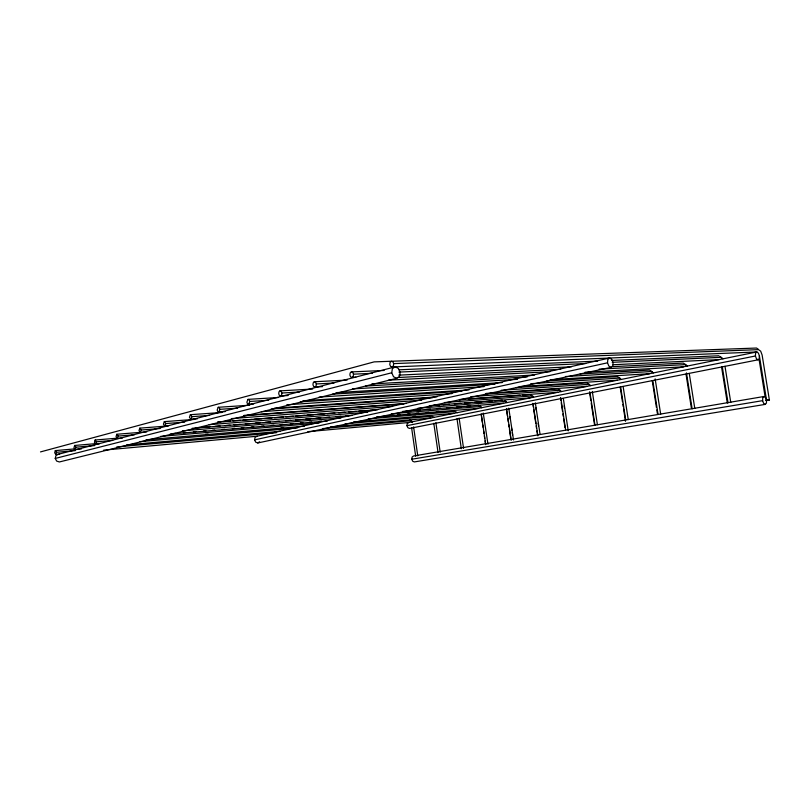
<?xml version="1.0" encoding="UTF-8"?>
<svg xmlns="http://www.w3.org/2000/svg" width="810" height="810" viewBox="0 0 810 810"><rect width="100%" height="100%" fill="white"/><g stroke="black" fill="none" stroke-linecap="round" stroke-linejoin="round"><path stroke-width="1.21" d="M307.841 431.659L408.655 422.526L756.773 351.975L758.352 353.059L759.375 355.803L766.543 400.241L766.422 403.086L765.217 404.392L414.345 461.923L412.705 461.244L411.784 459.229L412.108 457.053L413.485 456.01L763.951 396.505L765.521 397.528L766.543 400.241L769.5 399.856L765.693 400.444M765.217 404.392L763.638 403.38L762.615 400.656L762.747 397.801L763.951 396.505M759.375 355.803L759.243 358.597L758.038 359.822L756.449 358.739L755.416 355.985L755.558 353.18L756.773 351.975M55.313 450.603L56.447 452.304L55.809 454.471L54.675 452.77L55.313 450.603L75.431 448.831M74.662 445.459L75.846 447.201L75.168 449.439L73.983 447.687L74.662 445.459L94.8 443.738M95.124 440.012L96.38 441.804L95.661 444.103L94.405 442.321L95.124 440.012L117.794 438.139M116.812 434.251L118.139 436.084L117.359 438.463L116.043 436.63L116.812 434.251L139.472 432.429M139.826 428.136L141.223 430.009L140.393 432.469L138.996 430.596L139.826 428.136L166.252 426.09M164.298 421.625L165.777 423.549L164.896 426.1L163.407 424.167L164.298 421.625L194.562 419.388M190.37 414.69L191.94 416.664L190.988 419.307L189.418 417.332L190.37 414.69L221.93 412.472M218.204 407.288L219.257 407.734L219.874 409.323L218.852 412.067L217.799 411.612L217.181 410.032L218.204 407.288L249.763 405.202M611.024 367.345L608.847 366.079L607.52 362.819L607.834 359.478L609.596 358.03L611.773 359.316L613.089 362.556L612.785 365.877L611.024 367.345L257.782 442.959L255.697 442.169L254.573 439.87L255.049 437.43L256.861 436.266L609.596 358.03M247.981 399.37L249.105 399.826L249.774 401.456L248.66 404.311L247.536 403.856L246.878 402.216L247.981 399.37L278.235 397.507M279.926 390.876L281.121 391.331L281.829 393.022L281.627 394.956L280.635 395.989L279.43 395.533L278.731 393.842L278.934 391.918L279.926 390.876L312.711 389.033M314.26 381.743L315.556 382.209L316.305 383.96L316.082 385.965L315.009 387.048L313.723 386.583L312.964 384.841L313.197 382.836L314.26 381.743L347.125 380.082M351.287 371.901L352.684 372.367L353.484 374.179L353.231 376.265L352.077 377.409L350.679 376.933L349.88 375.131L350.133 373.046L351.287 371.901L384.132 370.464M393.7 363.599L393.417 365.786L392.151 366.981L390.653 366.505L389.792 364.632L390.066 362.455L391.321 361.25L392.83 361.726L393.7 363.599L758.474 349.636L760.681 351.165L762.119 355.003L769.348 399.836M758.038 359.822L409.506 428.429L407.865 427.71L406.944 425.675L407.268 423.529L408.655 422.526M396.778 378.3L393.559 376.772L391.736 372.772L392.394 368.661L395.128 366.859L398.338 368.408L400.14 372.387L399.502 376.478L396.778 378.3L59.383 461.963L56.649 461.072L55.232 458.44L55.951 455.605L58.401 454.238L395.128 366.859M257.782 442.959L259.585 441.794M40.5 451.909L374.159 361.878L756.54 348.037L758.433 349.353M55.232 458.44L391.736 372.772M254.573 439.87L607.52 362.819M406.944 425.675L755.416 355.985M765.541 400.434L766.543 400.241M411.784 459.229L762.615 400.656M55.809 454.471L59.586 454.126M103.69 450.137L257.438 436.215M75.168 449.439L81.456 448.882M126.704 444.882L280.037 431.345M330.318 426.91L430.859 418.031M56.447 452.304L75.3 450.623M116.782 446.928L276.433 432.702M322.937 428.561L409.678 420.825L411.966 421.848M75.846 447.201L94.719 445.561M140.019 441.632L297.29 427.974M345.111 423.822L431.922 416.289L434.221 417.332M205.558 434.261L208.079 434.038M281.08 427.801L283.591 427.579M413.232 416.492L415.753 416.269M95.661 444.103L99.427 443.779M145.952 439.789L304.398 426.181M353.443 421.969L454.035 413.333M173.198 433.532L175.719 433.33M183.273 432.702L185.794 432.489M193.347 431.862L195.868 431.649M203.421 431.021L205.942 430.819M212.24 430.292L214.751 430.08M222.315 429.462L224.826 429.249M232.389 428.622L234.9 428.409M241.198 427.893L243.719 427.68M251.272 427.052L253.793 426.84M261.346 426.212L263.868 426.009M271.421 425.382L273.942 425.169M280.24 424.653L282.751 424.44M290.314 423.812L292.825 423.6M300.389 422.972L302.899 422.769M309.197 422.243L311.718 422.03M319.272 421.402L321.793 421.2M387.271 415.763L389.792 415.55M397.345 414.923L399.867 414.72M407.42 414.092L409.941 413.88M416.239 413.353L418.76 413.151M426.313 412.523L428.824 412.31M436.387 411.683L438.899 411.47M117.359 438.463L122.391 438.038M170.171 434.069L327.351 420.987M376.397 416.897L478.244 408.422M96.38 441.804L112.742 440.417M160.582 436.387L319.191 423.012M368.277 418.871L455.139 411.551L457.437 412.634M118.139 436.084L134.5 434.747M182.331 430.839L340.929 417.899M391.281 413.788L479.388 406.6L481.697 407.714M196.141 427.882L199.918 427.579M204.96 427.174L209.993 426.769M215.035 426.364L220.067 425.959M225.099 425.564L230.141 425.159M233.918 424.855L240.216 424.349M245.248 423.944L250.29 423.539M255.322 423.134L260.364 422.729M265.397 422.324L270.439 421.919M275.471 421.514L279.248 421.21M285.545 420.704L290.587 420.309M295.62 419.904L300.662 419.499M305.694 419.094L310.726 418.689M315.768 418.284L320.8 417.879M325.843 417.474L329.619 417.17M335.917 416.664L340.949 416.259M345.992 415.854L348.513 415.651M406.428 411.004L411.47 410.599M416.502 410.194L420.289 409.89M426.576 409.394L430.353 409.091M436.651 408.584L440.427 408.281M446.725 407.774L450.502 407.47M456.8 406.964L461.842 406.559M466.874 406.154L470.65 405.85M140.393 432.469L146.701 431.963M192.102 428.318L352.239 415.449M402.681 411.399L503.557 403.299M141.223 430.009L160.096 428.52M209.152 424.663L367.639 412.199M417.95 408.25L504.741 401.426L507.05 402.57M164.896 426.1L168.672 425.807M217.779 422.02L377.693 409.678M429.31 405.699L530.044 397.923M217.849 422.101L220.36 421.909M222.882 421.716L230.435 421.129M232.946 420.937L240.499 420.36M243.01 420.167L251.819 419.479M254.34 419.286L261.893 418.709M264.404 418.507L271.958 417.93M274.479 417.737L283.287 417.049M285.798 416.856L293.352 416.279M295.863 416.077L304.671 415.398M307.192 415.206L313.48 414.72M317.257 414.426L324.81 413.849M327.331 413.647L334.874 413.07M338.651 412.776L344.949 412.29M348.715 411.996L356.268 411.419M358.789 411.227L366.333 410.64M370.109 410.346L375.141 409.961M433.036 405.486L439.324 405M443.1 404.716L449.388 404.231M454.43 403.836L460.718 403.35M464.494 403.056L470.782 402.57M474.559 402.286L482.112 401.699M485.889 401.406L492.176 400.92M494.697 400.727L502.24 400.14M165.777 423.549L184.69 422.121M231.316 418.608L392.647 406.448M444.315 402.56L531.279 396.009L533.587 397.194M190.988 419.307L197.296 418.841M243.931 415.408L406.539 403.441M459.483 399.543L557.796 392.303M243.739 415.753L403.876 403.927M459.361 399.826L465.669 399.36M468.19 399.168L519.888 395.351M522.409 395.169L529.973 394.602L532.939 396.13M191.94 416.664L209.608 415.398M261.336 411.693L421.565 400.191M470.772 396.667L559.092 390.329L561.391 391.554M218.852 412.067L225.15 411.622M274.307 408.2L436.914 396.859M486.071 393.427L586.906 386.4M271.158 409.02L432.742 397.68M485.757 393.954L557.715 388.901L560.672 390.481M219.874 409.323L237.543 408.129M286.74 404.798L452.01 393.599M501.208 390.268L588.252 384.375L590.561 385.651M248.66 404.311L253.692 403.977M302.788 400.768L468.939 389.914M519.291 386.623L617.473 380.204M300.257 401.861L461.832 391.19M516.112 387.595L586.804 382.927L589.761 384.558M249.774 401.456L268.667 400.261M319.059 397.082L484.086 386.643M530.702 383.697L618.88 378.128L621.179 379.444M332.444 394.176L495.072 384.173M546.75 380.994L617.352 376.65L620.298 378.341M280.635 395.989L288.188 395.533M336.039 392.647L502.271 382.593M550.132 379.708L649.62 373.693M281.829 393.022L299.477 392M352.411 388.921L517.499 379.323M565.39 376.539L651.088 371.547L653.366 372.914M365.685 386.046L527.128 376.944M580.102 373.957L649.468 370.048L652.394 371.8M315.009 387.048L322.582 386.633M371.79 383.93L534.559 375M585.033 372.235L683.448 366.829M316.305 383.96L333.983 383.029M388.274 380.184L549.889 371.709M599.137 369.127L684.997 364.632L687.255 366.049M397.669 377.531L560.692 369.289M612.502 366.677L683.275 363.093L686.181 364.915M352.077 377.409L355.853 377.227M398.743 375.141L571.546 366.768M613.17 364.743L719.118 359.6M353.484 374.179L372.418 373.309M398.925 372.094L585.701 363.528M612.198 362.313L720.738 357.332L722.976 358.81M399.3 369.795L597.638 361.088M611.53 360.48L718.915 355.772M392.151 366.981L756.904 351.965M409.637 419.985L411.591 420.856L412.422 422.678M478.204 405.243L481.17 406.681M504.488 400.545L506.473 401.527M719.877 356.4L721.791 357.666M759.091 359.458L765.096 396.718M725.001 366.282L730.762 402.438M722.328 367.021L728.038 402.864M721.558 366.96L727.309 403.016M689.259 373.43L694.788 408.422M686.475 372.904L692.135 408.837M686.009 374.068L691.315 407.734M655.148 378.888L660.666 414.214M652.83 380.913L658.074 414.507M652.253 380.71L656.424 407.45M656.799 409.88L657.376 413.525M623.143 386.552L628.246 419.6M620.673 387.231L625.735 419.995M620.197 387.129L622.465 401.78M622.839 404.22L623.214 406.671M623.599 409.111L625.482 421.321M592.312 391.463L597.405 424.713M589.913 392.141L594.965 425.108M589.518 392.01L590.834 400.616M591.209 403.076L594.601 425.199M563.335 398.55L568.225 430.829M564.145 405.921L564.519 408.422M560.803 397.963L565.653 429.968M560.479 397.832L560.854 400.312M561.229 402.793L562.545 411.46M562.92 413.94L563.294 416.411M563.669 418.892L564.985 427.569M535.319 402.803L540.057 434.342M535.785 407.551L536.159 409.992M538.174 423.417L538.539 425.858M533.041 403.532L537.891 435.831M532.788 403.39L533.344 407.136M533.729 409.637L535.795 423.397M536.169 425.898L536.544 428.399M536.919 430.9L537.486 434.656M508.761 408.129L513.51 439.982M509.854 416.613L510.219 419.084M511.505 427.71L511.88 430.181M512.244 432.651L512.608 435.112M506.533 408.756L511.231 440.336M506.513 409.83L507.425 415.945M507.789 418.395L508.336 422.061M508.7 424.501L509.065 426.951M509.429 429.391L510.705 437.957M483.256 413.07L487.974 444.214M481.211 413.839L485.747 444.558M481.251 414.923L482.355 422.344M482.719 424.815L483.084 427.295M483.631 431.001L483.995 433.482M484.36 435.952L484.724 438.423M485.099 440.903L485.646 444.609M459.118 418.021L463.563 448.345M456.992 418.709L461.325 448.72M435.881 422.699L440.184 452.203M433.796 423.286L438.048 452.537M413.606 426.921L417.768 455.898M411.581 427.589L415.682 456.222"/></g></svg>
